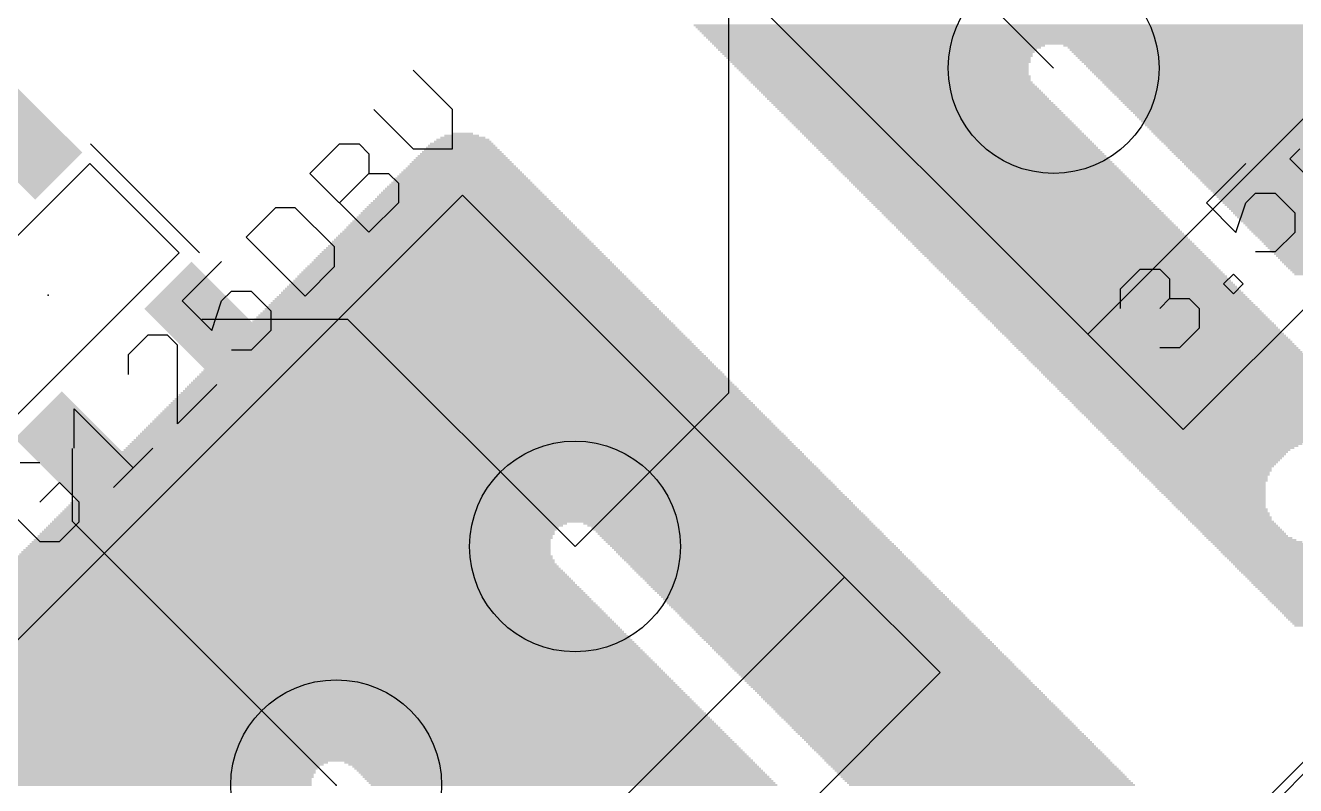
# Model space of a CAD drawing. Extents: x -40.8 to 40.8, y -42.1 to 43.9.
# Drawn here: x 17.1 to 30.26, y -27.94 to -20.06 of the extents above; entities that cross this region are included whole.
import ezdxf

# ---------------------------------------------------------------- set-up
doc = ezdxf.new("R2010")
doc.units = 0
for name, color, linetype in [('1', 22, 'CONTINUOUS'), ('16', 5, 'CONTINUOUS'), ('17', 82, 'CONTINUOUS'), ('20', 4, 'CONTINUOUS'), ('200', 2, 'CONTINUOUS'), ('21', 2, 'CONTINUOUS'), ('23', 2, 'CONTINUOUS'), ('27', 253, 'CONTINUOUS')]:
    doc.layers.add(name, color=color, linetype=linetype)

# ---------------------------------------------------------------- blocks, each defined once
blk = doc.blocks.new('RECT')
blk.add_solid([(-0.5, -0.5), (0.5, -0.5), (-0.5, 0.5), (0.5, 0.5)])
blk = doc.blocks.new('ROUNDP')
blk.add_circle((0, 0), 0.5)

msp = doc.modelspace()

# ---------------------------------------------------------------- linework, layer by layer
at = {"layer": '1'}
for p, q in [((26.2978, -19.05), (27.7539, -20.5061)), ((18.9265, -23.1075), (20.4372, -23.1075)), ((20.4372, -23.1075), (22.7949, -25.4651)), ((17.583, -24.451), (17.583, -25.203)), ((17.583, -25.203), (20.32, -27.94))]:
    msp.add_line(p, q, dxfattribs=at)
at = {"layer": '16'}
for p, q in [((24.384, -14.097), (24.384, -23.876)), ((17.399, -40.767), (40.64, -17.526)), ((24.384, -23.876), (22.7949, -25.4651))]:
    msp.add_line(p, q, dxfattribs=at)
at = {"layer": '20'}
msp.add_line((39.8961, -18.143), (18.143, -39.8961), dxfattribs=at)
at = {"layer": '21'}
for p, q in [((28.1075, -23.2638), (33.0572, -18.3141)), ((24.1477, -19.304), (28.1075, -23.2638)), ((29.0974, -24.2537), (34.0472, -19.304)), ((17.7739, -21.2902), (18.9053, -22.4216)), ((15.9637, -23.2984), (17.7668, -21.4953)), ((17.7668, -21.4953), (18.6931, -22.4216)), ((21.6281, -21.8235), (14.2035, -29.2481)), ((25.5879, -25.7833), (21.6281, -21.8235)), ((18.6931, -22.4216), (16.89, -24.2247)), ((28.1075, -23.2638), (29.0974, -24.2537)), ((18.1633, -33.2079), (25.5879, -25.7833)), ((26.5779, -26.7733), (25.5879, -25.7833)), ((19.1533, -34.1979), (26.5779, -26.7733))]:
    msp.add_line(p, q, dxfattribs=at)
at = {"layer": '23'}
for p in [(17.3355, -22.86), (20.32, -27.94)]:
    msp.add_point(p, dxfattribs=at)
at = {"layer": '27'}
for p, q in [((21.5241, -20.9359), (21.1166, -20.5284)), ((20.7092, -20.9359), (21.1166, -21.3433)), ((21.5241, -21.3433), (21.5241, -20.9359)), ((20.0477, -21.5974), (20.3532, -21.2918)), ((20.3532, -21.2918), (20.557, -21.2918)), ((20.557, -21.2918), (20.6588, -21.3936)), ((20.6588, -21.3936), (20.6588, -21.5974)), ((21.1166, -21.3433), (21.5241, -21.3433)), ((30.2023, -21.4455), (30.3042, -21.3437)), ((30.6098, -21.853), (30.2023, -21.4455)), ((29.7445, -21.4959), (29.3371, -21.9033)), ((20.6588, -22.2085), (20.0477, -21.5974)), ((20.3532, -21.903), (20.6588, -21.5974)), ((20.6588, -21.5974), (20.8626, -21.5974)), ((20.8626, -21.5974), (20.9644, -21.6992)), ((20.9644, -21.6992), (20.9644, -21.903)), ((29.7445, -21.9033), (29.8464, -21.8014)), ((29.8464, -21.8014), (30.0501, -21.8014)), ((30.0501, -21.8014), (30.2538, -22.0052)), ((19.6917, -21.9533), (19.3861, -22.2589)), ((19.8955, -21.9533), (19.6917, -21.9533)), ((20.3029, -22.3607), (19.8955, -21.9533)), ((20.9644, -21.903), (20.6588, -22.2085)), ((29.3371, -21.9033), (29.6427, -22.2089)), ((29.6427, -22.2089), (29.7445, -21.9033)), ((30.2538, -22.0052), (30.2538, -22.2089)), ((30.2538, -22.2089), (30.0501, -22.4126)), ((19.3861, -22.2589), (19.9973, -22.8701)), ((20.3029, -22.5645), (20.3029, -22.3607)), ((30.0501, -22.4126), (29.8464, -22.4126)), ((19.1321, -22.5129), (18.7246, -22.9204)), ((19.9973, -22.8701), (20.3029, -22.5645)), ((28.4467, -22.7937), (28.6504, -22.59)), ((28.6504, -22.59), (28.8541, -22.59)), ((28.8541, -22.59), (28.956, -22.6918)), ((28.956, -22.6918), (28.956, -22.8956)), ((29.5156, -22.7434), (29.6175, -22.6415)), ((29.6175, -22.8452), (29.5156, -22.7434)), ((29.6175, -22.6415), (29.7194, -22.7434)), ((29.7194, -22.7434), (29.6175, -22.8452)), ((19.1321, -22.9204), (19.234, -22.8185)), ((19.234, -22.8185), (19.4377, -22.8185)), ((19.4377, -22.8185), (19.6414, -23.0222)), ((28.4467, -22.9974), (28.4467, -22.7937)), ((28.956, -22.8956), (28.8541, -22.9974)), ((28.956, -22.8956), (29.1597, -22.8956)), ((29.1597, -22.8956), (29.2616, -22.9974)), ((18.7246, -22.9204), (19.0302, -23.226)), ((19.0302, -23.226), (19.1321, -22.9204)), ((19.6414, -23.0222), (19.6414, -23.226)), ((29.2616, -22.9974), (29.2616, -23.2012)), ((18.3687, -23.2763), (18.165, -23.48)), ((18.5724, -23.2763), (18.3687, -23.2763)), ((18.6743, -23.3782), (18.5724, -23.2763)), ((19.6414, -23.226), (19.4377, -23.4297)), ((29.2616, -23.2012), (29.0579, -23.4049)), ((18.6743, -24.1931), (18.6743, -23.3782)), ((29.0579, -23.4049), (28.8541, -23.4049)), ((18.165, -23.48), (18.165, -23.6838)), ((19.4377, -23.4297), (19.234, -23.4297)), ((19.0818, -23.7856), (18.6743, -24.1931)), ((17.6053, -24.4471), (17.6053, -24.0397)), ((17.6053, -24.0397), (18.2165, -24.6509)), ((18.0128, -24.8546), (18.4202, -24.4471)), ((17.2494, -24.5993), (17.0457, -24.5993)), ((17.4532, -24.8031), (17.2494, -25.0068)), ((17.6569, -25.0068), (17.4532, -24.8031)), ((16.842, -25.0068), (17.2494, -25.4142)), ((17.6569, -25.2105), (17.6569, -25.0068)), ((17.4532, -25.4142), (17.6569, -25.2105)), ((17.2494, -25.4142), (17.4532, -25.4142))]:
    msp.add_line(p, q, dxfattribs=at)

# ---------------------------------------------------------------- block references
at = {"layer": '1', "xscale": 0.69, "yscale": 0.99, "rotation": 225}
for p in [(17.0951, -21.2761), (18.9265, -23.1075), (17.583, -24.451)]:
    msp.add_blockref('RECT', p, dxfattribs=at)
at = {"layer": '17', "xscale": 2.1844, "yscale": 2.1844, "rotation": 45}
for p in [(27.7539, -20.5061), (27.7539, -20.5061), (22.7949, -25.4651), (22.7949, -25.4651), (20.32, -27.94), (20.32, -27.94)]:
    msp.add_blockref('ROUNDP', p, dxfattribs=at)
at = {"layer": '200', "yscale": 0.0212}
for p, xscale in [((27.9614, -20.0628), 7.8752), ((27.9825, -20.0839), 7.8753), ((28.0037, -20.1051), 7.8752), ((28.0249, -20.1263), 7.8752), ((28.0461, -20.1474), 7.8753), ((28.0673, -20.1686), 7.8753), ((28.0884, -20.1898), 7.8752), ((28.1096, -20.2109), 7.8752), ((28.1308, -20.2321), 7.8753), ((28.1519, -20.2533), 7.8752), ((25.9503, -20.2745), 3.4295), ((29.9831, -20.2745), 4.2552), ((25.9397, -20.2956), 3.3661), ((25.9291, -20.3168), 3.3025), ((25.9291, -20.338), 3.2602), ((25.9291, -20.3591), 3.2179), ((25.9397, -20.3803), 3.1967), ((25.9397, -20.4015), 3.1543), ((30.0149, -20.2956), 4.234), ((30.036, -20.3168), 4.234), ((30.0572, -20.338), 4.234), ((30.0784, -20.3591), 4.234), ((30.0996, -20.3803), 4.234), ((30.1207, -20.4015), 4.234), ((25.9503, -20.4226), 3.1331), ((25.9608, -20.4438), 3.112), ((25.9608, -20.465), 3.0696), ((25.9714, -20.4862), 3.0484), ((25.982, -20.5073), 3.0273), ((25.9926, -20.5285), 3.0061), ((30.1419, -20.4226), 4.234), ((30.1631, -20.4438), 4.234), ((30.1842, -20.465), 4.234), ((30.2054, -20.4862), 4.234), ((30.2266, -20.5073), 4.234), ((30.2477, -20.5285), 4.234), ((26.0032, -20.5497), 2.9849), ((26.0137, -20.5708), 2.9638), ((26.0349, -20.592), 2.9638), ((26.0455, -20.6132), 2.9426), ((26.0561, -20.6343), 2.9214), ((26.0773, -20.6555), 2.9215), ((30.2689, -20.5497), 4.234), ((30.2901, -20.5708), 4.234), ((30.3113, -20.592), 4.234), ((30.3324, -20.6132), 4.234), ((30.3536, -20.6343), 4.234), ((30.3748, -20.6555), 4.234), ((26.0984, -20.6767), 2.9215), ((26.1196, -20.6979), 2.9214), ((26.1408, -20.719), 2.9215), ((26.162, -20.7402), 2.9215), ((26.1831, -20.7614), 2.9214), ((26.2043, -20.7825), 2.9215), ((26.2255, -20.8037), 2.9215), ((30.3959, -20.6767), 4.234), ((30.4171, -20.6979), 4.234), ((30.4383, -20.719), 4.234), ((30.4594, -20.7402), 4.234), ((30.4806, -20.7614), 4.234), ((30.5018, -20.7825), 4.234), ((30.523, -20.8037), 4.234), ((26.2466, -20.8249), 2.9214), ((26.2678, -20.8461), 2.9214), ((26.2889, -20.8672), 2.9215), ((26.3102, -20.8884), 2.9215), ((26.3313, -20.9096), 2.9214), ((26.3525, -20.9307), 2.9215), ((30.5441, -20.8249), 4.234), ((30.5653, -20.8461), 4.234), ((30.5865, -20.8672), 4.234), ((30.6076, -20.8884), 4.234), ((30.6288, -20.9096), 4.234), ((30.65, -20.9307), 4.234), ((26.3737, -20.9519), 2.9215), ((26.3948, -20.9731), 2.9214), ((26.416, -20.9942), 2.9215), ((26.4372, -21.0154), 2.9215), ((26.4583, -21.0366), 2.9214), ((26.4795, -21.0577), 2.9214), ((30.6711, -20.9519), 4.234), ((30.6923, -20.9731), 4.234), ((30.7135, -20.9942), 4.234), ((30.7347, -21.0154), 4.234), ((30.7558, -21.0366), 4.234), ((30.777, -21.0577), 4.234), ((21.6316, -21.1848), 0.2117), ((26.5007, -21.0789), 2.9215), ((26.5219, -21.1001), 2.9215), ((26.543, -21.1213), 2.9214), ((26.5642, -21.1424), 2.9215), ((26.5854, -21.1636), 2.9215), ((26.6065, -21.1848), 2.9214), ((30.7982, -21.0789), 4.234), ((30.8193, -21.1001), 4.234), ((30.8405, -21.1213), 4.234), ((30.8617, -21.1424), 4.234), ((30.8828, -21.1636), 4.234), ((30.904, -21.1848), 4.234), ((21.621, -21.3118), 0.6986), ((21.621, -21.2906), 0.6563), ((21.6316, -21.2694), 0.5927), ((21.6316, -21.2483), 0.5505), ((21.6316, -21.2271), 0.4657), ((21.621, -21.2059), 0.3599), ((26.6277, -21.2059), 2.9215), ((26.6489, -21.2271), 2.9215), ((26.67, -21.2483), 2.9214), ((26.6912, -21.2694), 2.9214), ((26.7124, -21.2906), 2.9215), ((26.7336, -21.3118), 2.9215), ((30.9252, -21.2059), 4.234), ((30.9464, -21.2271), 4.234), ((30.9675, -21.2483), 4.234), ((30.9887, -21.2694), 4.234), ((31.0417, -21.2906), 4.2975), ((31.4862, -21.3118), 5.1443), ((21.621, -21.46), 0.995), ((21.621, -21.4388), 0.9527), ((21.621, -21.4176), 0.9103), ((21.621, -21.3965), 0.868), ((21.621, -21.3753), 0.8256), ((21.621, -21.3541), 0.7833), ((21.621, -21.333), 0.7409), ((26.7547, -21.333), 2.9214), ((26.7759, -21.3541), 2.9215), ((26.7971, -21.3753), 2.9215), ((26.8182, -21.3965), 2.9214), ((26.8393, -21.4176), 2.9215), ((26.8605, -21.4388), 2.9215), ((26.8817, -21.46), 2.9214), ((31.4968, -21.333), 5.1231), ((31.5074, -21.3541), 5.1019), ((31.4227, -21.3753), 4.8903), ((31.4333, -21.3965), 4.8691), ((31.4333, -21.4176), 4.8267), ((31.4333, -21.4388), 4.7844), ((31.4333, -21.46), 4.7421), ((21.621, -21.587), 1.249), ((21.621, -21.5658), 1.2067), ((21.621, -21.5447), 1.1643), ((21.621, -21.5235), 1.122), ((21.621, -21.5023), 1.0797), ((21.621, -21.4811), 1.0373), ((26.9029, -21.4811), 2.9214), ((26.9241, -21.5023), 2.9215), ((26.9453, -21.5235), 2.9215), ((26.9664, -21.5447), 2.9214), ((26.9876, -21.5658), 2.9215), ((27.0088, -21.587), 2.9215), ((31.4333, -21.4811), 4.6997), ((31.4333, -21.5023), 4.6574), ((31.4333, -21.5235), 4.6151), ((31.1052, -21.5447), 3.9165), ((31.1052, -21.5658), 3.8741), ((31.1051, -21.587), 3.8318), ((21.621, -21.714), 1.5031), ((21.621, -21.6928), 1.4607), ((21.621, -21.6717), 1.4184), ((21.621, -21.6505), 1.3761), ((21.621, -21.6293), 1.3337), ((21.621, -21.6082), 1.2914), ((27.0299, -21.6082), 2.9214), ((27.0511, -21.6293), 2.9215), ((27.0723, -21.6505), 2.9215), ((27.0934, -21.6717), 2.9214), ((27.1146, -21.6928), 2.9214), ((27.1358, -21.714), 2.9215), ((31.1051, -21.6082), 3.7894), ((31.1052, -21.6293), 3.7471), ((31.1052, -21.6505), 3.7047), ((31.1051, -21.6717), 3.6624), ((31.1052, -21.6928), 3.6201), ((31.1052, -21.714), 3.5777), ((21.621, -21.841), 1.7571), ((21.621, -21.8199), 1.7148), ((21.621, -21.7987), 1.6724), ((21.621, -21.7775), 1.6301), ((21.621, -21.7564), 1.5877), ((21.621, -21.7352), 1.5454), ((27.157, -21.7352), 2.9215), ((27.1781, -21.7564), 2.9214), ((27.1993, -21.7775), 2.9215), ((27.2204, -21.7987), 2.9215), ((27.2416, -21.8199), 2.9214), ((27.2628, -21.841), 2.9215), ((31.1051, -21.7352), 3.5354), ((31.1052, -21.7564), 3.4931), ((31.1263, -21.7775), 3.493), ((31.1475, -21.7987), 3.4931), ((31.1687, -21.8199), 3.4931), ((31.1898, -21.841), 3.493), ((21.621, -21.9892), 2.0535), ((21.621, -21.9681), 2.0111), ((21.621, -21.9469), 1.9688), ((21.621, -21.9257), 1.9265), ((21.621, -21.9045), 1.8841), ((21.621, -21.8834), 1.8418), ((21.621, -21.8622), 1.7995), ((27.284, -21.8622), 2.9215), ((27.3051, -21.8834), 2.9214), ((27.3263, -21.9045), 2.9214), ((27.3475, -21.9257), 2.9215), ((27.3687, -21.9469), 2.9215), ((27.3898, -21.9681), 2.9214), ((27.4109, -21.9892), 2.9215), ((31.211, -21.8622), 3.493), ((31.2322, -21.8834), 3.4931), ((31.2533, -21.9045), 3.493), ((31.2745, -21.9257), 3.493), ((31.2957, -21.9469), 3.4931), ((31.3169, -21.9681), 3.4931), ((31.338, -21.9892), 3.493), ((21.621, -22.1162), 2.3075), ((21.621, -22.0951), 2.2652), ((21.621, -22.0739), 2.2229), ((21.621, -22.0527), 2.1805), ((21.621, -22.0316), 2.1382), ((21.621, -22.0104), 2.0958), ((27.4322, -22.0104), 2.9215), ((27.4533, -22.0316), 2.9214), ((27.4745, -22.0527), 2.9215), ((27.4957, -22.0739), 2.9215), ((27.5168, -22.0951), 2.9214), ((27.538, -22.1162), 2.9214), ((31.3592, -22.0104), 3.4931), ((31.3803, -22.0316), 3.4931), ((31.4015, -22.0527), 3.493), ((31.4227, -22.0739), 3.493), ((31.4439, -22.0951), 3.4931), ((31.465, -22.1162), 3.493), ((21.621, -22.2433), 2.5616), ((21.621, -22.2221), 2.5192), ((21.621, -22.2009), 2.4769), ((21.621, -22.1798), 2.4345), ((21.621, -22.1586), 2.3922), ((21.621, -22.1374), 2.3499), ((27.5592, -22.1374), 2.9215), ((27.5804, -22.1586), 2.9215), ((27.6015, -22.1798), 2.9214), ((27.6227, -22.2009), 2.9215), ((27.6439, -22.2221), 2.9215), ((27.665, -22.2433), 2.9214), ((31.4862, -22.1374), 3.493), ((31.5074, -22.1586), 3.4931), ((31.5286, -22.1798), 3.4931), ((31.5497, -22.2009), 3.493), ((31.5709, -22.2221), 3.4931), ((31.5921, -22.2433), 3.4931), ((21.621, -22.3703), 2.8156), ((21.621, -22.3491), 2.7733), ((21.621, -22.3279), 2.7309), ((21.621, -22.3068), 2.6886), ((21.621, -22.2856), 2.6463), ((21.621, -22.2644), 2.6039), ((27.6862, -22.2644), 2.9215), ((27.7074, -22.2856), 2.9215), ((27.7285, -22.3068), 2.9214), ((27.7497, -22.3279), 2.9214), ((27.7709, -22.3491), 2.9215), ((27.792, -22.3703), 2.9215), ((31.6132, -22.2644), 3.493), ((31.6344, -22.2856), 3.493), ((31.6556, -22.3068), 3.4931), ((31.6767, -22.3279), 3.493), ((31.6979, -22.3491), 3.493), ((31.4756, -22.3703), 3.0062), ((21.621, -22.4973), 3.0697), ((21.621, -22.4761), 3.0273), ((21.621, -22.455), 2.985), ((21.621, -22.4338), 2.9426), ((21.621, -22.4126), 2.9003), ((21.621, -22.3915), 2.8579), ((27.8132, -22.3915), 2.9214), ((27.8344, -22.4126), 2.9215), ((27.8556, -22.4338), 2.9215), ((27.8767, -22.455), 2.9214), ((27.8979, -22.4761), 2.9215), ((27.9191, -22.4973), 2.9215), ((31.4545, -22.3915), 2.9215), ((31.4439, -22.4126), 2.8579), ((31.4439, -22.4338), 2.8157), ((31.4333, -22.455), 2.7521), ((31.4333, -22.4761), 2.7097), ((31.4333, -22.4973), 2.6674), ((21.621, -22.6455), 3.366), ((21.621, -22.6243), 3.3237), ((21.621, -22.6032), 3.2813), ((21.621, -22.582), 3.239), ((21.621, -22.5608), 3.1967), ((21.621, -22.5397), 3.1543), ((21.621, -22.5185), 3.112), ((27.9402, -22.5185), 2.9214), ((27.9614, -22.5397), 2.9214), ((27.9825, -22.5608), 2.9215), ((28.0038, -22.582), 2.9215), ((28.0249, -22.6032), 2.9214), ((28.0461, -22.6243), 2.9215), ((28.0673, -22.6455), 2.9215), ((31.4333, -22.5185), 2.6251), ((31.4333, -22.5397), 2.5827), ((31.4333, -22.5608), 2.5404), ((31.4333, -22.582), 2.4981), ((31.4333, -22.6032), 2.4557), ((31.4333, -22.6243), 2.4134), ((31.4333, -22.6455), 2.3711), ((21.621, -22.7725), 3.6201), ((21.621, -22.7514), 3.5777), ((21.621, -22.7302), 3.5354), ((21.621, -22.709), 3.4931), ((21.621, -22.6878), 3.4507), ((21.621, -22.6667), 3.4084), ((28.0884, -22.6667), 2.9214), ((28.1096, -22.6878), 2.9215), ((28.1308, -22.709), 2.9215), ((28.1519, -22.7302), 2.9214), ((28.1731, -22.7514), 2.9214), ((28.1943, -22.7725), 2.9215), ((21.621, -22.8995), 3.8741), ((21.621, -22.8784), 3.8318), ((21.621, -22.8572), 3.7894), ((21.621, -22.836), 3.7471), ((21.621, -22.8149), 3.7047), ((21.621, -22.7937), 3.6624), ((28.2155, -22.7937), 2.9215), ((28.2366, -22.8149), 2.9214), ((28.2578, -22.836), 2.9215), ((28.279, -22.8572), 2.9215), ((28.3001, -22.8784), 2.9214), ((28.3213, -22.8995), 2.9215), ((21.621, -23.0266), 4.1281), ((21.621, -23.0054), 4.0858), ((21.621, -22.9842), 4.0435), ((21.621, -22.963), 4.0011), ((21.621, -22.9419), 3.9588), ((21.621, -22.9207), 3.9165), ((28.3425, -22.9207), 2.9215), ((28.3636, -22.9419), 2.9214), ((28.3848, -22.963), 2.9214), ((28.406, -22.9842), 2.9215), ((28.4272, -23.0054), 2.9215), ((28.4483, -23.0266), 2.9214), ((21.621, -23.1536), 4.3822), ((21.621, -23.1324), 4.3399), ((21.621, -23.1112), 4.2975), ((21.621, -23.0901), 4.2552), ((21.621, -23.0689), 4.2128), ((21.621, -23.0477), 4.1705), ((28.4695, -23.0477), 2.9215), ((28.4907, -23.0689), 2.9215), ((28.5118, -23.0901), 2.9214), ((28.533, -23.1112), 2.9215), ((28.5541, -23.1324), 2.9215), ((28.5753, -23.1536), 2.9214), ((21.621, -23.3018), 4.6786), ((21.621, -23.2806), 4.6362), ((21.621, -23.2594), 4.5939), ((21.621, -23.2383), 4.5515), ((21.621, -23.2171), 4.5092), ((21.621, -23.1959), 4.4669), ((21.621, -23.1747), 4.4245), ((28.5965, -23.1747), 2.9214), ((28.6177, -23.1959), 2.9215), ((28.6389, -23.2171), 2.9215), ((28.66, -23.2383), 2.9214), ((28.6812, -23.2594), 2.9215), ((28.7024, -23.2806), 2.9215), ((28.7235, -23.3018), 2.9214), ((21.621, -23.4288), 4.9326), ((21.621, -23.4076), 4.8903), ((21.621, -23.3864), 4.8479), ((21.621, -23.3653), 4.8056), ((21.621, -23.3441), 4.7633), ((21.621, -23.3229), 4.7209), ((28.7447, -23.3229), 2.9215), ((28.7659, -23.3441), 2.9215), ((28.787, -23.3653), 2.9214), ((28.8082, -23.3864), 2.9214), ((28.8294, -23.4076), 2.9215), ((28.8506, -23.4288), 2.9215), ((21.621, -23.5558), 5.1867), ((21.621, -23.5346), 5.1443), ((21.621, -23.5135), 5.102), ((21.621, -23.4923), 5.0596), ((21.621, -23.4711), 5.0173), ((21.621, -23.45), 4.9749), ((28.8717, -23.45), 2.9214), ((28.8929, -23.4711), 2.9215), ((28.9141, -23.4923), 2.9215), ((28.9352, -23.5135), 2.9214), ((28.9564, -23.5346), 2.9215), ((28.9776, -23.5558), 2.9215), ((21.621, -23.6828), 5.4407), ((21.621, -23.6617), 5.3983), ((21.621, -23.6405), 5.356), ((21.621, -23.6193), 5.3137), ((21.621, -23.5981), 5.2713), ((21.621, -23.577), 5.229), ((28.9987, -23.577), 2.9214), ((29.0199, -23.5981), 2.9214), ((29.0411, -23.6193), 2.9215), ((29.0623, -23.6405), 2.9215), ((29.0834, -23.6617), 2.9214), ((29.1045, -23.6828), 2.9215), ((21.621, -23.831), 5.7371), ((21.621, -23.8098), 5.6947), ((21.621, -23.7887), 5.6524), ((21.621, -23.7675), 5.6101), ((21.621, -23.7463), 5.5677), ((21.621, -23.7252), 5.5254), ((21.621, -23.704), 5.483), ((29.1258, -23.704), 2.9215), ((29.1469, -23.7252), 2.9214), ((29.1787, -23.7463), 2.9427), ((29.221, -23.7675), 2.985), ((29.8138, -23.7887), 4.1281), ((29.835, -23.8098), 4.1281), ((29.8455, -23.831), 4.107), ((21.621, -23.958), 5.9911), ((21.621, -23.9369), 5.9488), ((21.621, -23.9157), 5.9064), ((21.621, -23.8945), 5.8641), ((21.621, -23.8734), 5.8217), ((21.621, -23.8522), 5.7794), ((29.8667, -23.8522), 4.107), ((29.6233, -23.8734), 3.5777), ((29.6021, -23.8945), 3.4931), ((29.5915, -23.9157), 3.4295), ((29.5915, -23.9369), 3.3872), ((29.5915, -23.958), 3.3449), ((21.621, -24.0851), 6.2451), ((21.621, -24.0639), 6.2028), ((21.621, -24.0427), 6.1605), ((21.621, -24.0215), 6.1181), ((21.621, -24.0004), 6.0758), ((21.621, -23.9792), 6.0335), ((29.5915, -23.9792), 3.3025), ((29.5915, -24.0004), 3.2602), ((29.5915, -24.0215), 3.2178), ((29.5915, -24.0427), 3.1755), ((29.6021, -24.0639), 3.1543), ((29.6021, -24.0851), 3.112), ((21.621, -24.2121), 6.4992), ((21.621, -24.1909), 6.4569), ((21.621, -24.1697), 6.4145), ((21.621, -24.1486), 6.3722), ((21.621, -24.1274), 6.3298), ((21.621, -24.1062), 6.2875), ((29.6127, -24.1062), 3.0909), ((29.6233, -24.1274), 3.0697), ((29.6339, -24.1486), 3.0485), ((29.6338, -24.1697), 3.0062), ((29.6444, -24.1909), 2.985), ((29.655, -24.2121), 2.9638), ((21.621, -24.3391), 6.7532), ((21.621, -24.3179), 6.7109), ((21.621, -24.2968), 6.6685), ((21.621, -24.2756), 6.6262), ((21.621, -24.2544), 6.5839), ((21.621, -24.2333), 6.5415), ((29.6127, -24.2333), 2.8367), ((29.6127, -24.2544), 2.7945), ((29.6127, -24.2756), 2.7521), ((29.6127, -24.2968), 2.7097), ((29.6127, -24.3179), 2.6675), ((29.6127, -24.3391), 2.6251), ((21.621, -24.4873), 7.0496), ((21.621, -24.4661), 7.0073), ((21.621, -24.445), 6.9649), ((21.621, -24.4238), 6.9226), ((21.621, -24.4026), 6.8803), ((21.621, -24.3814), 6.8379), ((21.621, -24.3603), 6.7956), ((29.4116, -24.3603), 2.1805), ((29.3692, -24.3814), 2.0535), ((29.348, -24.4026), 1.9688), ((29.3375, -24.4238), 1.9053), ((29.3269, -24.445), 1.8417), ((29.3163, -24.4661), 1.7783), ((29.3163, -24.4873), 1.7359), ((21.621, -24.6143), 7.3037), ((21.621, -24.5931), 7.2613), ((21.621, -24.572), 7.219), ((21.621, -24.5508), 7.1766), ((21.621, -24.5296), 7.1343), ((21.621, -24.5085), 7.0919), ((29.3163, -24.5085), 1.6936), ((29.3163, -24.5296), 1.6513), ((29.3163, -24.5508), 1.6089), ((29.3163, -24.572), 1.5666), ((29.3163, -24.5931), 1.5243), ((29.3163, -24.6143), 1.4819), ((21.621, -24.7413), 7.5577), ((21.621, -24.7202), 7.5153), ((21.621, -24.699), 7.473), ((21.621, -24.6778), 7.4307), ((21.621, -24.6566), 7.3883), ((21.621, -24.6355), 7.346), ((29.3163, -24.6355), 1.4395), ((29.3163, -24.6566), 1.3972), ((29.3269, -24.6778), 1.3761), ((29.3269, -24.699), 1.3337), ((29.3375, -24.7202), 1.3125), ((29.3374, -24.7413), 1.2702), ((21.621, -24.8683), 7.8117), ((21.621, -24.8472), 7.7694), ((21.621, -24.826), 7.7271), ((21.621, -24.8048), 7.6847), ((21.621, -24.7837), 7.6424), ((21.621, -24.7625), 7.6), ((29.348, -24.7625), 1.249), ((29.3586, -24.7837), 1.2278), ((29.3586, -24.8048), 1.1856), ((29.3692, -24.826), 1.1644), ((29.3798, -24.8472), 1.1432), ((29.3904, -24.8683), 1.122), ((21.621, -25.0165), 8.1081), ((21.621, -24.9954), 8.0658), ((21.621, -24.9742), 8.0234), ((21.621, -24.953), 7.9811), ((21.621, -24.9319), 7.9387), ((21.621, -24.9107), 7.8964), ((21.621, -24.8895), 7.8541), ((29.401, -24.8895), 1.1009), ((29.4116, -24.9107), 1.0797), ((29.4222, -24.9319), 1.0585), ((29.4327, -24.953), 1.0374), ((29.4433, -24.9742), 1.0162), ((29.4539, -24.9954), 0.995), ((29.4645, -25.0165), 0.9739), ((21.621, -25.1436), 8.3621), ((21.621, -25.1224), 8.3198), ((21.621, -25.1012), 8.2775), ((21.621, -25.08), 8.2351), ((21.621, -25.0589), 8.1928), ((21.621, -25.0377), 8.1505), ((29.4751, -25.0377), 0.9527), ((29.4856, -25.0589), 0.9315), ((29.5068, -25.08), 0.9314), ((29.5174, -25.1012), 0.9103), ((29.5386, -25.1224), 0.9103), ((29.5492, -25.1436), 0.8891), ((19.9697, -25.2706), 5.3136), ((20.0015, -25.2494), 5.3349), ((20.0332, -25.2282), 5.356), ((21.621, -25.2071), 8.4892), ((21.621, -25.1859), 8.4468), ((21.621, -25.1647), 8.4045), ((24.3837, -25.2282), 3.0061), ((24.4154, -25.2494), 2.985), ((24.4472, -25.2706), 2.9638), ((29.5703, -25.1647), 0.8892), ((29.5809, -25.1859), 0.868), ((29.6021, -25.2071), 0.8679), ((29.6232, -25.2282), 0.868), ((29.6444, -25.2494), 0.868), ((29.6656, -25.2706), 0.868), ((19.8639, -25.3976), 5.356), ((19.885, -25.3764), 5.356), ((19.8956, -25.3553), 5.3348), ((19.9168, -25.3341), 5.3348), ((19.9274, -25.3129), 5.3137), ((19.9486, -25.2917), 5.3137), ((24.4683, -25.2917), 2.9638), ((24.4895, -25.3129), 2.9638), ((24.5107, -25.3341), 2.9638), ((24.5318, -25.3553), 2.9638), ((24.553, -25.3764), 2.9638), ((24.5742, -25.3976), 2.9638), ((29.6867, -25.2917), 0.8679), ((29.7079, -25.3129), 0.868), ((29.7291, -25.3341), 0.868), ((29.7503, -25.3553), 0.8679), ((29.782, -25.3764), 0.8892), ((29.8138, -25.3976), 0.9103), ((19.8004, -25.5246), 5.4831), ((19.811, -25.5034), 5.4619), ((19.8216, -25.4823), 5.4407), ((19.8321, -25.4611), 5.4196), ((19.8427, -25.4399), 5.3984), ((19.8533, -25.4188), 5.3772), ((24.5954, -25.4188), 2.9638), ((24.6165, -25.4399), 2.9638), ((24.6377, -25.4611), 2.9638), ((24.6589, -25.4823), 2.9638), ((24.68, -25.5034), 2.9638), ((24.7012, -25.5246), 2.9638), ((29.8561, -25.4188), 0.9526), ((30.2901, -25.4399), 1.7783), ((30.3007, -25.4611), 1.7571), ((30.3007, -25.4823), 1.7148), ((30.3113, -25.5034), 1.6936), ((30.3219, -25.5246), 1.6725), ((19.7686, -25.6728), 5.7159), ((19.7686, -25.6516), 5.6736), ((19.7686, -25.6305), 5.6312), ((19.7792, -25.6093), 5.61), ((19.7792, -25.5881), 5.5677), ((19.7898, -25.567), 5.5465), ((19.7898, -25.5458), 5.5042), ((24.7224, -25.5458), 2.9638), ((24.7435, -25.567), 2.9638), ((24.7647, -25.5881), 2.9638), ((24.7859, -25.6093), 2.9638), ((24.8071, -25.6305), 2.9638), ((24.8282, -25.6516), 2.9638), ((24.8494, -25.6728), 2.9638), ((30.3219, -25.5458), 1.6301), ((30.3219, -25.567), 1.5877), ((30.3324, -25.5881), 1.5666), ((30.3219, -25.6093), 1.5031), ((30.3219, -25.6305), 1.4607), ((30.3218, -25.6516), 1.4184), ((30.3113, -25.6728), 1.3549), ((19.7686, -25.7998), 5.97), ((19.7686, -25.7787), 5.9276), ((19.7686, -25.7575), 5.8852), ((19.7686, -25.7363), 5.843), ((19.7686, -25.7151), 5.8006), ((19.7686, -25.694), 5.7582), ((24.8706, -25.694), 2.9638), ((24.8917, -25.7151), 2.9638), ((24.9129, -25.7363), 2.9638), ((24.9341, -25.7575), 2.9638), ((24.9552, -25.7787), 2.9638), ((24.9764, -25.7998), 2.9638), ((30.2901, -25.694), 1.2702), ((30.2584, -25.7151), 1.1643), ((30.1948, -25.7363), 0.995), ((30.2054, -25.7575), 0.9738), ((30.216, -25.7787), 0.9526), ((30.2371, -25.7998), 0.9527), ((19.7686, -25.9268), 6.224), ((19.7686, -25.9057), 6.1816), ((19.7686, -25.8845), 6.1393), ((19.7686, -25.8633), 6.097), ((19.7686, -25.8422), 6.0546), ((19.7686, -25.821), 6.0122), ((24.9976, -25.821), 2.9638), ((25.0188, -25.8422), 2.9638), ((25.0399, -25.8633), 2.9638), ((25.0611, -25.8845), 2.9638), ((25.0823, -25.9057), 2.9638), ((25.1034, -25.9268), 2.9638), ((30.2477, -25.821), 0.9315), ((30.2584, -25.8422), 0.9103), ((30.2689, -25.8633), 0.8892), ((30.2795, -25.8845), 0.868), ((30.2901, -25.9057), 0.8468), ((30.3113, -25.9268), 0.8468), ((19.758, -26.0539), 6.4992), ((19.7686, -26.0327), 6.4356), ((19.7686, -26.0115), 6.3934), ((19.7686, -25.9904), 6.351), ((19.7686, -25.9692), 6.3086), ((19.7686, -25.948), 6.2664), ((25.1246, -25.948), 2.9638), ((25.1458, -25.9692), 2.9638), ((25.1669, -25.9904), 2.9638), ((25.1881, -26.0115), 2.9638), ((25.2093, -26.0327), 2.9638), ((25.2305, -26.0539), 2.9638), ((30.3219, -25.948), 0.8257), ((30.3325, -25.9692), 0.8045), ((30.3431, -25.9904), 0.7833), ((30.3536, -26.0115), 0.7622), ((30.3642, -26.0327), 0.741), ((31.0099, -26.0539), 1.99), ((19.7157, -26.1809), 6.8379), ((19.7263, -26.1597), 6.7744), ((19.7369, -26.1385), 6.7109), ((19.7474, -26.1174), 6.6474), ((19.758, -26.0962), 6.5838), ((19.758, -26.075), 6.5416), ((25.2516, -26.075), 2.9638), ((25.2728, -26.0962), 2.9638), ((25.294, -26.1174), 2.9638), ((25.3151, -26.1385), 2.9638), ((25.3363, -26.1597), 2.9638), ((25.3575, -26.1809), 2.9638), ((31.0099, -26.075), 1.9477), ((31.0099, -26.0962), 1.9053), ((31.0099, -26.1174), 1.8629), ((31.0099, -26.1385), 1.8206), ((31.0099, -26.1597), 1.7783), ((31.0099, -26.1809), 1.7359), ((14.1162, -26.3291), 18.3332), ((14.1374, -26.3079), 18.2485), ((14.1585, -26.2867), 18.1639), ((14.1903, -26.2656), 18.058), ((19.6204, -26.2444), 7.1554), ((19.6628, -26.2232), 7.0285), ((19.6945, -26.2021), 6.9226), ((25.3786, -26.2021), 2.9638), ((25.3998, -26.2232), 2.9638), ((25.421, -26.2444), 2.9638), ((25.4422, -26.2656), 2.9638), ((25.4633, -26.2867), 2.9638), ((25.4845, -26.3079), 2.9638), ((25.5057, -26.3291), 2.9638), ((31.0099, -26.2021), 1.6936), ((31.0099, -26.2232), 1.6513), ((31.0099, -26.2444), 1.6089), ((31.0099, -26.2656), 1.5666), ((31.0099, -26.2867), 1.5243), ((14.0739, -26.4561), 18.6719), ((14.0739, -26.4349), 18.6296), ((14.0739, -26.4138), 18.5873), ((14.0845, -26.3926), 18.5237), ((14.0951, -26.3714), 18.4603), ((14.1057, -26.3502), 18.3967), ((25.5268, -26.3502), 2.9638), ((25.548, -26.3714), 2.9638), ((25.5692, -26.3926), 2.9638), ((25.5903, -26.4138), 2.9638), ((25.6115, -26.4349), 2.9638), ((25.6327, -26.4561), 2.9638), ((14.0633, -26.5831), 18.9472), ((14.0633, -26.5619), 18.9048), ((14.0633, -26.5408), 18.8625), ((14.0633, -26.5196), 18.8201), ((14.0633, -26.4984), 18.7778), ((14.0633, -26.4773), 18.7354), ((25.6539, -26.4773), 2.9638), ((25.675, -26.4984), 2.9638), ((25.6962, -26.5196), 2.9638), ((25.7174, -26.5408), 2.9638), ((25.7385, -26.5619), 2.9638), ((25.7597, -26.5831), 2.9638), ((14.0739, -26.689), 19.1377), ((14.0845, -26.7101), 19.1589), ((14.0739, -26.6678), 19.0953), ((14.0633, -26.6255), 19.0318), ((14.0739, -26.6466), 19.053), ((14.0633, -26.6043), 18.9895), ((25.7809, -26.6043), 2.9638), ((25.802, -26.6255), 2.9638), ((25.8232, -26.6466), 2.9638), ((25.8444, -26.6678), 2.9638), ((25.8656, -26.689), 2.9638), ((25.8867, -26.7101), 2.9638), ((14.0845, -26.7313), 19.2011), ((16.5719, -26.7525), 14.2686), ((16.6249, -26.7736), 14.2051), ((16.6778, -26.7948), 14.1416), ((16.7095, -26.816), 14.1204), ((16.7413, -26.8372), 14.0992), ((16.7731, -26.8583), 14.0781), ((25.9079, -26.7313), 2.9638), ((25.9291, -26.7525), 2.9638), ((25.9502, -26.7736), 2.9638), ((25.9714, -26.7948), 2.9638), ((25.9926, -26.816), 2.9638), ((26.0137, -26.8372), 2.9638), ((26.0349, -26.8583), 2.9638), ((16.7942, -26.8795), 14.078), ((16.826, -26.9007), 14.0569), ((16.8471, -26.9218), 14.0569), ((16.8683, -26.943), 14.0568), ((16.8895, -26.9642), 14.0569), ((16.9107, -26.9853), 14.0569), ((26.0561, -26.8795), 2.9638), ((26.0773, -26.9007), 2.9638), ((26.0984, -26.9218), 2.9638), ((26.1196, -26.943), 2.9638), ((26.1408, -26.9642), 2.9638), ((26.1619, -26.9853), 2.9638), ((16.9319, -27.0065), 14.0569), ((16.953, -27.0277), 14.0569), ((16.9742, -27.0489), 14.0569), ((16.9848, -27.07), 14.0781), ((17.3552, -27.0912), 13.3794), ((17.7892, -27.1124), 12.5538), ((26.1831, -27.0065), 2.9638), ((26.2043, -27.0277), 2.9638), ((26.2254, -27.0489), 2.9638), ((26.2466, -27.07), 2.9638), ((26.2678, -27.0912), 2.9638), ((26.289, -27.1124), 2.9638), ((17.8316, -27.1335), 12.5115), ((17.8739, -27.1547), 12.4691), ((17.9057, -27.1759), 12.4479), ((17.948, -27.197), 12.4056), ((17.9903, -27.2182), 12.3633), ((18.0009, -27.2394), 12.3844), ((26.3101, -27.1335), 2.9638), ((26.3313, -27.1547), 2.9638), ((26.3525, -27.1759), 2.9638), ((26.3736, -27.197), 2.9638), ((26.3948, -27.2182), 2.9638), ((26.416, -27.2394), 2.9638), ((18.0221, -27.3664), 12.5961), ((18.0115, -27.3241), 12.5326), ((18.0221, -27.3452), 12.5538), ((18.0114, -27.3029), 12.4903), ((18.0009, -27.2606), 12.4268), ((18.0115, -27.2817), 12.448), ((26.4371, -27.2606), 2.9638), ((26.4583, -27.2817), 2.9638), ((26.4795, -27.3029), 2.9638), ((26.5007, -27.3241), 2.9638), ((26.5218, -27.3452), 2.9638), ((26.543, -27.3664), 2.9638), ((18.0432, -27.5146), 12.8502), ((18.0327, -27.4723), 12.7867), ((18.0433, -27.4934), 12.8079), ((18.0327, -27.4511), 12.7443), ((18.0327, -27.4299), 12.702), ((18.0221, -27.3876), 12.6385), ((18.0327, -27.4087), 12.6597), ((26.5642, -27.3876), 2.9638), ((26.5853, -27.4087), 2.9638), ((26.6065, -27.4299), 2.9638), ((26.6277, -27.4511), 2.9638), ((26.6488, -27.4723), 2.9638), ((26.67, -27.4934), 2.9638), ((26.6912, -27.5146), 2.9638), ((18.0645, -27.6416), 13.0619), ((18.0538, -27.5993), 12.9984), ((18.0644, -27.6204), 13.0196), ((18.0538, -27.5781), 12.956), ((18.0433, -27.5358), 12.8925), ((18.0539, -27.5569), 12.9137), ((26.7124, -27.5358), 2.9638), ((26.7335, -27.5569), 2.9638), ((26.7547, -27.5781), 2.9638), ((26.7759, -27.5993), 2.9638), ((26.797, -27.6204), 2.9638), ((26.8182, -27.6416), 2.9638), ((15.7993, -27.7475), 8.7009), ((15.831, -27.7263), 8.722), ((15.8627, -27.7051), 8.7432), ((18.0644, -27.6628), 13.1042), ((18.075, -27.684), 13.1254), ((16.3073, -27.7686), 7.6424), ((22.5313, -27.7051), 4.2552), ((22.563, -27.7263), 4.234), ((22.5948, -27.7475), 4.2128), ((22.616, -27.7686), 4.2129), ((26.8394, -27.6628), 2.9638), ((26.8605, -27.684), 2.9638), ((26.8817, -27.7051), 2.9638), ((26.9029, -27.7263), 2.9638), ((26.9241, -27.7475), 2.9638), ((26.9452, -27.7686), 2.9638), ((16.3073, -27.7898), 7.6), ((16.3073, -27.811), 7.6), ((16.3073, -27.8321), 7.5576), ((16.3178, -27.8533), 7.5365), ((16.3073, -27.8745), 7.5154), ((16.3179, -27.8957), 7.4942), ((22.6371, -27.7898), 4.2128), ((22.6583, -27.811), 4.2128), ((22.6795, -27.8321), 4.2128), ((22.7006, -27.8533), 4.2129), ((22.7218, -27.8745), 4.2128), ((22.743, -27.8957), 4.2128), ((26.9664, -27.7898), 2.9638), ((26.9876, -27.811), 2.9638), ((27.0087, -27.8321), 2.9638), ((27.0299, -27.8533), 2.9638), ((27.0511, -27.8745), 2.9638), ((27.0722, -27.8957), 2.9638), ((16.3285, -27.9168), 7.473), ((16.3285, -27.938), 7.473), ((22.7642, -27.9168), 4.2129), ((22.7853, -27.938), 4.2128), ((27.0934, -27.9168), 2.9638), ((27.1146, -27.938), 2.9638)]:
    msp.add_blockref('RECT', p, dxfattribs=dict(at, xscale=xscale))

doc.saveas('drawing.dxf')
